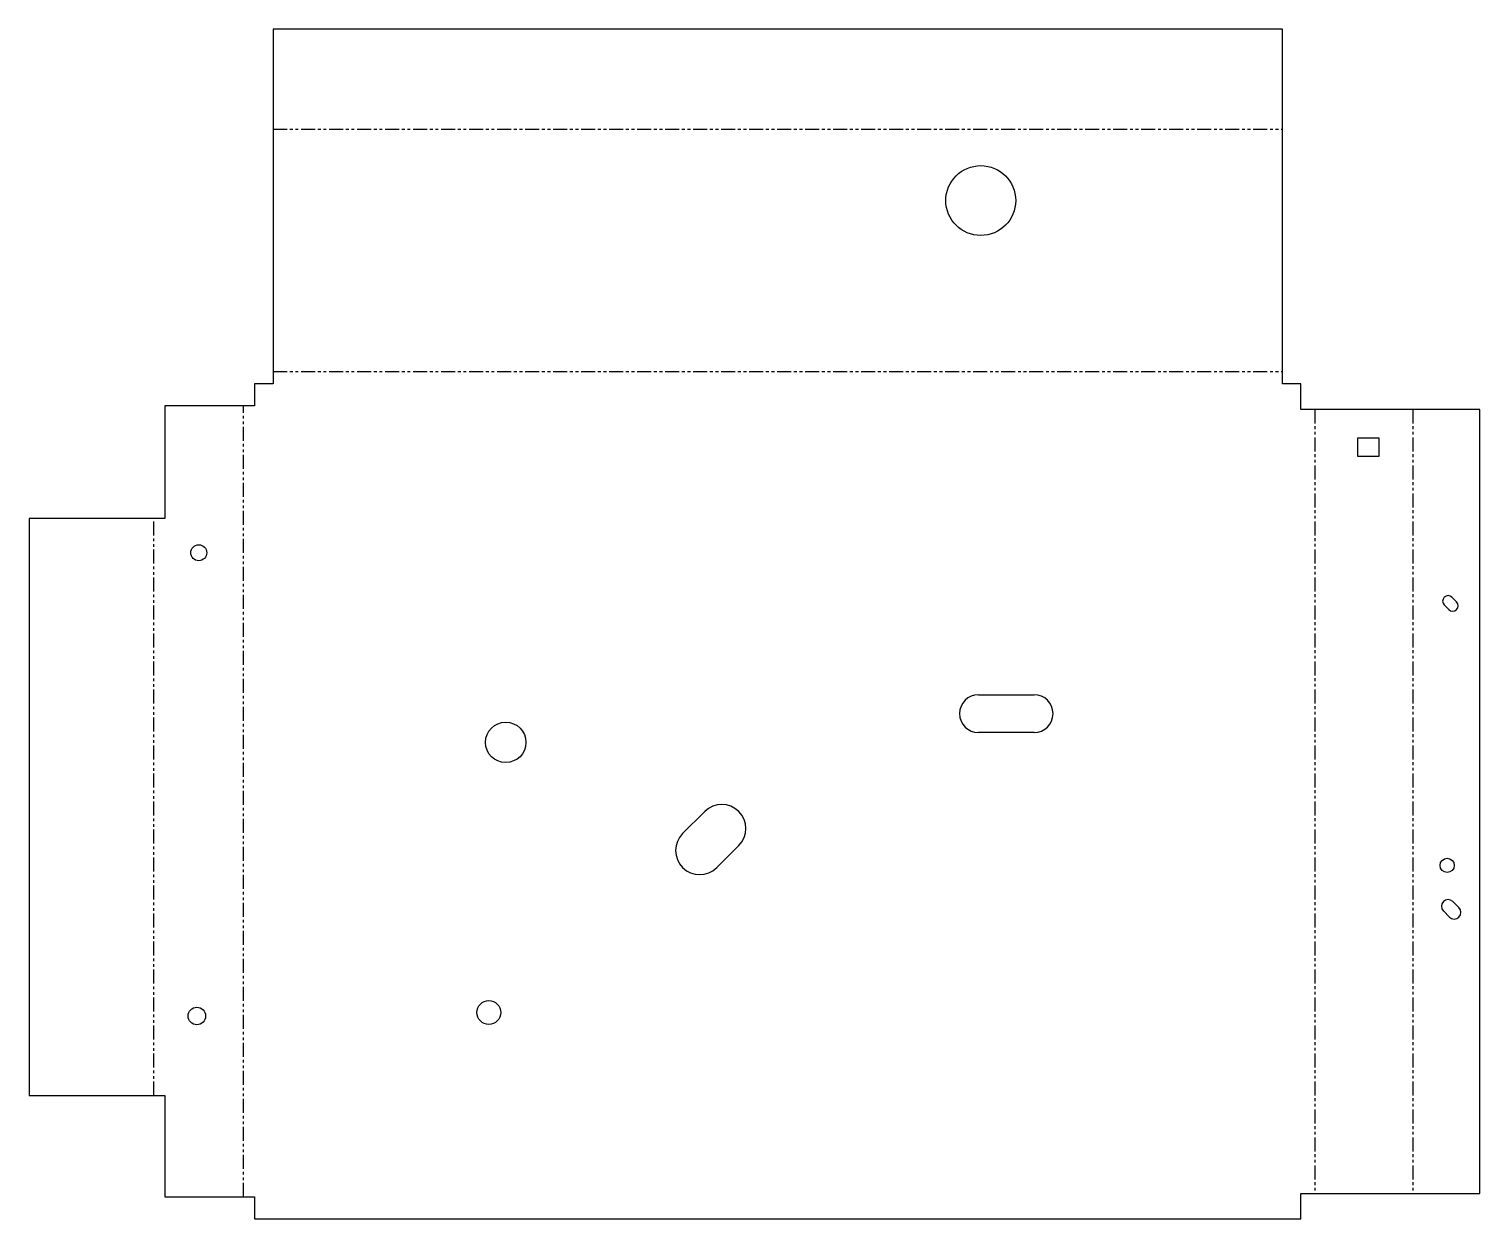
# Model space of a CAD drawing. Header units: millimetres. Extents: x -51 to 278, y 0 to 270.
import ezdxf

# ---------------------------------------------------------------- set-up
doc = ezdxf.new("R2010")
doc.units = ezdxf.units.MM
doc.linetypes.add('PHANTOM', pattern=[6.35, 3.175, -0.635, 0.635, -0.635, 0.635, -0.635])
doc.layers.add('BEND', color=7, linetype='Continuous')
doc.layers.add('CUT', color=7, linetype='Continuous')

msp = doc.modelspace()

# ---------------------------------------------------------------- linework, layer by layer
at = {"layer": 'BEND', "color": 3, "linetype": 'PHANTOM'}
for p, q in [((4.2, 247.19), (233.07, 247.19)), ((4.2, 192.22), (233.07, 192.22)), ((-2.51, 5), (-2.51, 184.4)), ((240.41, 183.6), (240.41, 5.8)), ((262.66, 183.6), (262.66, 5.8)), ((-22.88, 27.98), (-22.88, 158.86))]:
    msp.add_line(p, q, dxfattribs=at)
at = {"layer": 'CUT'}
for p, q in [((233.07, 269.88), (4.2, 269.88)), ((4.2, 269.88), (4.2, 189.4)), ((233.07, 189.4), (233.07, 269.88)), ((4.2, 189.4), (0, 189.4)), ((0, 189.4), (0, 184.4)), ((237.27, 189.4), (233.07, 189.4)), ((237.27, 183.6), (237.27, 189.4)), ((0, 184.4), (-20.37, 184.4)), ((-20.37, 184.4), (-20.37, 158.86)), ((277.86, 183.6), (237.27, 183.6)), ((277.86, 5.8), (277.86, 183.6)), ((250.15, 177.15), (254.95, 177.15)), ((250.15, 172.91), (250.15, 177.15)), ((254.95, 177.15), (254.95, 172.91)), ((254.95, 172.91), (250.15, 172.91)), ((-20.37, 158.86), (-51.14, 158.86)), ((-51.14, 158.86), (-51.14, 27.98)), ((270.81, 138.2), (269.75, 139.25)), ((271.51, 141.01), (272.56, 139.95)), ((164.14, 118.9), (176.76, 118.9)), ((176.76, 110.33), (164.14, 110.33)), ((97.07, 87.41), (102.07, 92.42)), ((109.79, 84.7), (104.79, 79.69)), ((270.94, 68.48), (269.56, 69.85)), ((271.71, 72), (273.09, 70.63)), ((-51.14, 27.98), (-20.37, 27.98)), ((-20.37, 27.98), (-20.37, 5)), ((-20.37, 5), (0, 5)), ((0, 5), (0, 0)), ((237.27, 0), (237.27, 5.8)), ((237.27, 5.8), (277.86, 5.8)), ((0, 0), (237.27, 0))]:
    msp.add_line(p, q, dxfattribs=at)
for centre, radius in [((164.66, 230.97), 7.92), ((-12.66, 151.11), 1.81), ((56.95, 108.09), 4.58), ((270.43, 80.2), 1.61), ((53.11, 46.83), 2.71), ((-13.09, 46.03), 1.98)]:
    msp.add_circle(centre, radius, dxfattribs=at)
for centre, radius, start, end in [((270.63, 140.13), 1.24, 45, -135), ((271.68, 139.08), 1.24, -135, 45), ((164.14, 114.61), 4.29, 90, -90), ((176.76, 114.61), 4.29, -90, 90), ((105.93, 88.56), 5.46, -45, 135), ((100.93, 83.55), 5.46, 135, -45), ((270.64, 70.92), 1.52, 45, -135), ((272.01, 69.55), 1.52, -135, 45)]:
    msp.add_arc(centre, radius, start, end, dxfattribs=at)

doc.saveas('drawing.dxf')
